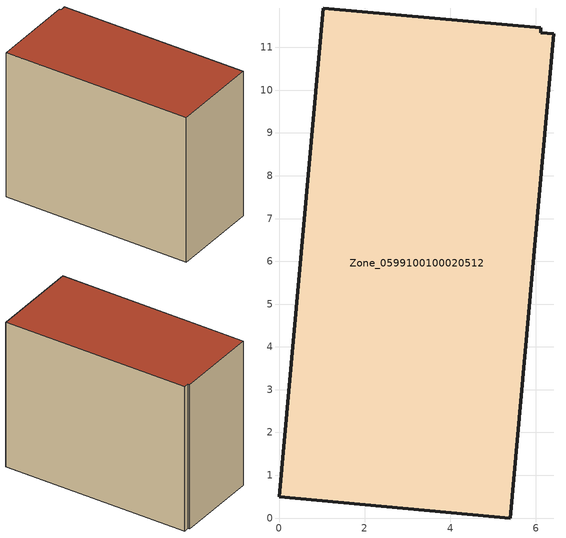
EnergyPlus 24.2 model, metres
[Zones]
Zone_0599100100020512
 floor ground (C_G): 6.11,11.35 6.42,11.32 5.41,0 0,0.49 1.03,11.92 6.12,11.46 z0
 wall outside (C_F): 6.12,11.46 1.03,11.92 0,0.49 5.41,0 6.42,11.32 6.11,11.35 6.12,11.46 z0:9.11
 roof outside (C_R): 6.42,11.32 6.11,11.35 6.12,11.46 1.03,11.92 0,0.49 5.41,0 z9.11
[BUILDING]
Pand.0599100100020512: North Axis=0; Terrain=City; Loads Convergence Tolerance Value=0.04; Temperature Convergence Tolerance Value=0.4; Solar Distribution=FullExterior; Maximum Number of Warmup Days=25; Minimum Number of Warmup Days=1
[Site:Location]
Rotterdam.The.Hague.AP_ZH_NLD Design_Conditions: Latitude=51.96; Longitude=4.45; Time Zone=1; Elevation=-4.5
[SITE:GROUNDTEMPERATURE:BUILDINGSURFACE]
18, 18, 18, 18, 18, 18, 18, 18, 18, 18, 18, 18
[MATERIAL] Thermal Absorptance=0.9; Solar Absorptance=0.7; Visible Absorptance=0.7
Name | Roughness | Thickness | Conductivity | Density | Specific Heat
G.TI.2015-2018 | MediumSmooth | 0.15 | 0.0428571 | 540 | 1210
F.TI.2015-2018 | Rough | 0.3 | 0.0666667 | 1920 | 840
R.TI.2015-2018 | MediumRough | 0.2 | 0.0333333 | 1500 | 1000
[CONSTRUCTION]
C_G: G.TI.2015-2018
C_F: F.TI.2015-2018
C_R: R.TI.2015-2018
[ZONE]
Zone_0599100100020512: Type=1; Multiplier=1; Ceiling Height=Autocalculate; Volume=Autocalculate; Floor Area=autocalculate; Part of Total Floor Area=Yes
[ZONEINFILTRATION:DESIGNFLOWRATE]
Infil_Zone_0599100100020512: Zone or ZoneList or Space or SpaceList=Zone_0599100100020512; Schedule=AlwaysOn; Design Flow Rate Calculation Method=Flow/Area; Flow Rate per Floor Area=0.0015; Constant Term Coefficient=1; Temperature Term Coefficient=0; Velocity Term Coefficient=0; Velocity Squared Term Coefficient=0
[HVACTEMPLATE:ZONE:IDEALLOADSAIRSYSTEM]
Zone_0599100100020512: Maximum Heating Supply Air Temperature=50; Minimum Cooling Supply Air Temperature=13; Maximum Heating Supply Air Humidity Ratio=0.0156; Minimum Cooling Supply Air Humidity Ratio=0.0077; Heating Limit=NoLimit; Cooling Limit=NoLimit; Dehumidification Control Type=ConstantSensibleHeatRatio; Cooling Sensible Heat Ratio=0.7; Dehumidification Setpoint=60; Humidification Control Type=None; Humidification Setpoint=30; Outdoor Air Method=None; Outdoor Air Flow Rate per Person=0.00944; Outdoor Air Flow Rate per Zone Floor Area=0; Outdoor Air Flow Rate per Zone=0; Demand Controlled Ventilation Type=None; Outdoor Air Economizer Type=NoEconomizer; Heat Recovery Type=None; Sensible Heat Recovery Effectiveness=0.7; Latent Heat Recovery Effectiveness=0.65
[ZONECONTROL:THERMOSTAT]
ThermostatControl_Zone_0599100100020512: Zone or ZoneList=Zone_0599100100020512; Control Type Schedule=DualSetpointControlType; Control 1=Thermostat_Zone_0599100100020512; Temperature Difference Between Cutout And Setpoint=0
[THERMOSTATSETPOINT:DUALSETPOINT]
Thermostat_Zone_0599100100020512: Heating Setpoint Temperature Schedule=HeatingSetpoint_Zone_0599100100020512; Cooling Setpoint Temperature Schedule=CoolingSetpoint_Zone_0599100100020512
[SCHEDULE:COMPACT]
HeatingSetpoint_Zone_0599100100020512: Through: 12/31, For: AllDays, Until: 24:00, 21
CoolingSetpoint_Zone_0599100100020512: Through: 12/31, For: AllDays, Until: 24:00, 24
DualSetpointControlType: Through: 12/31, For: AllDays, Until: 24:00, 4
AlwaysOn: Through: 12/31, For: AllDays, Until: 24:00, 1
